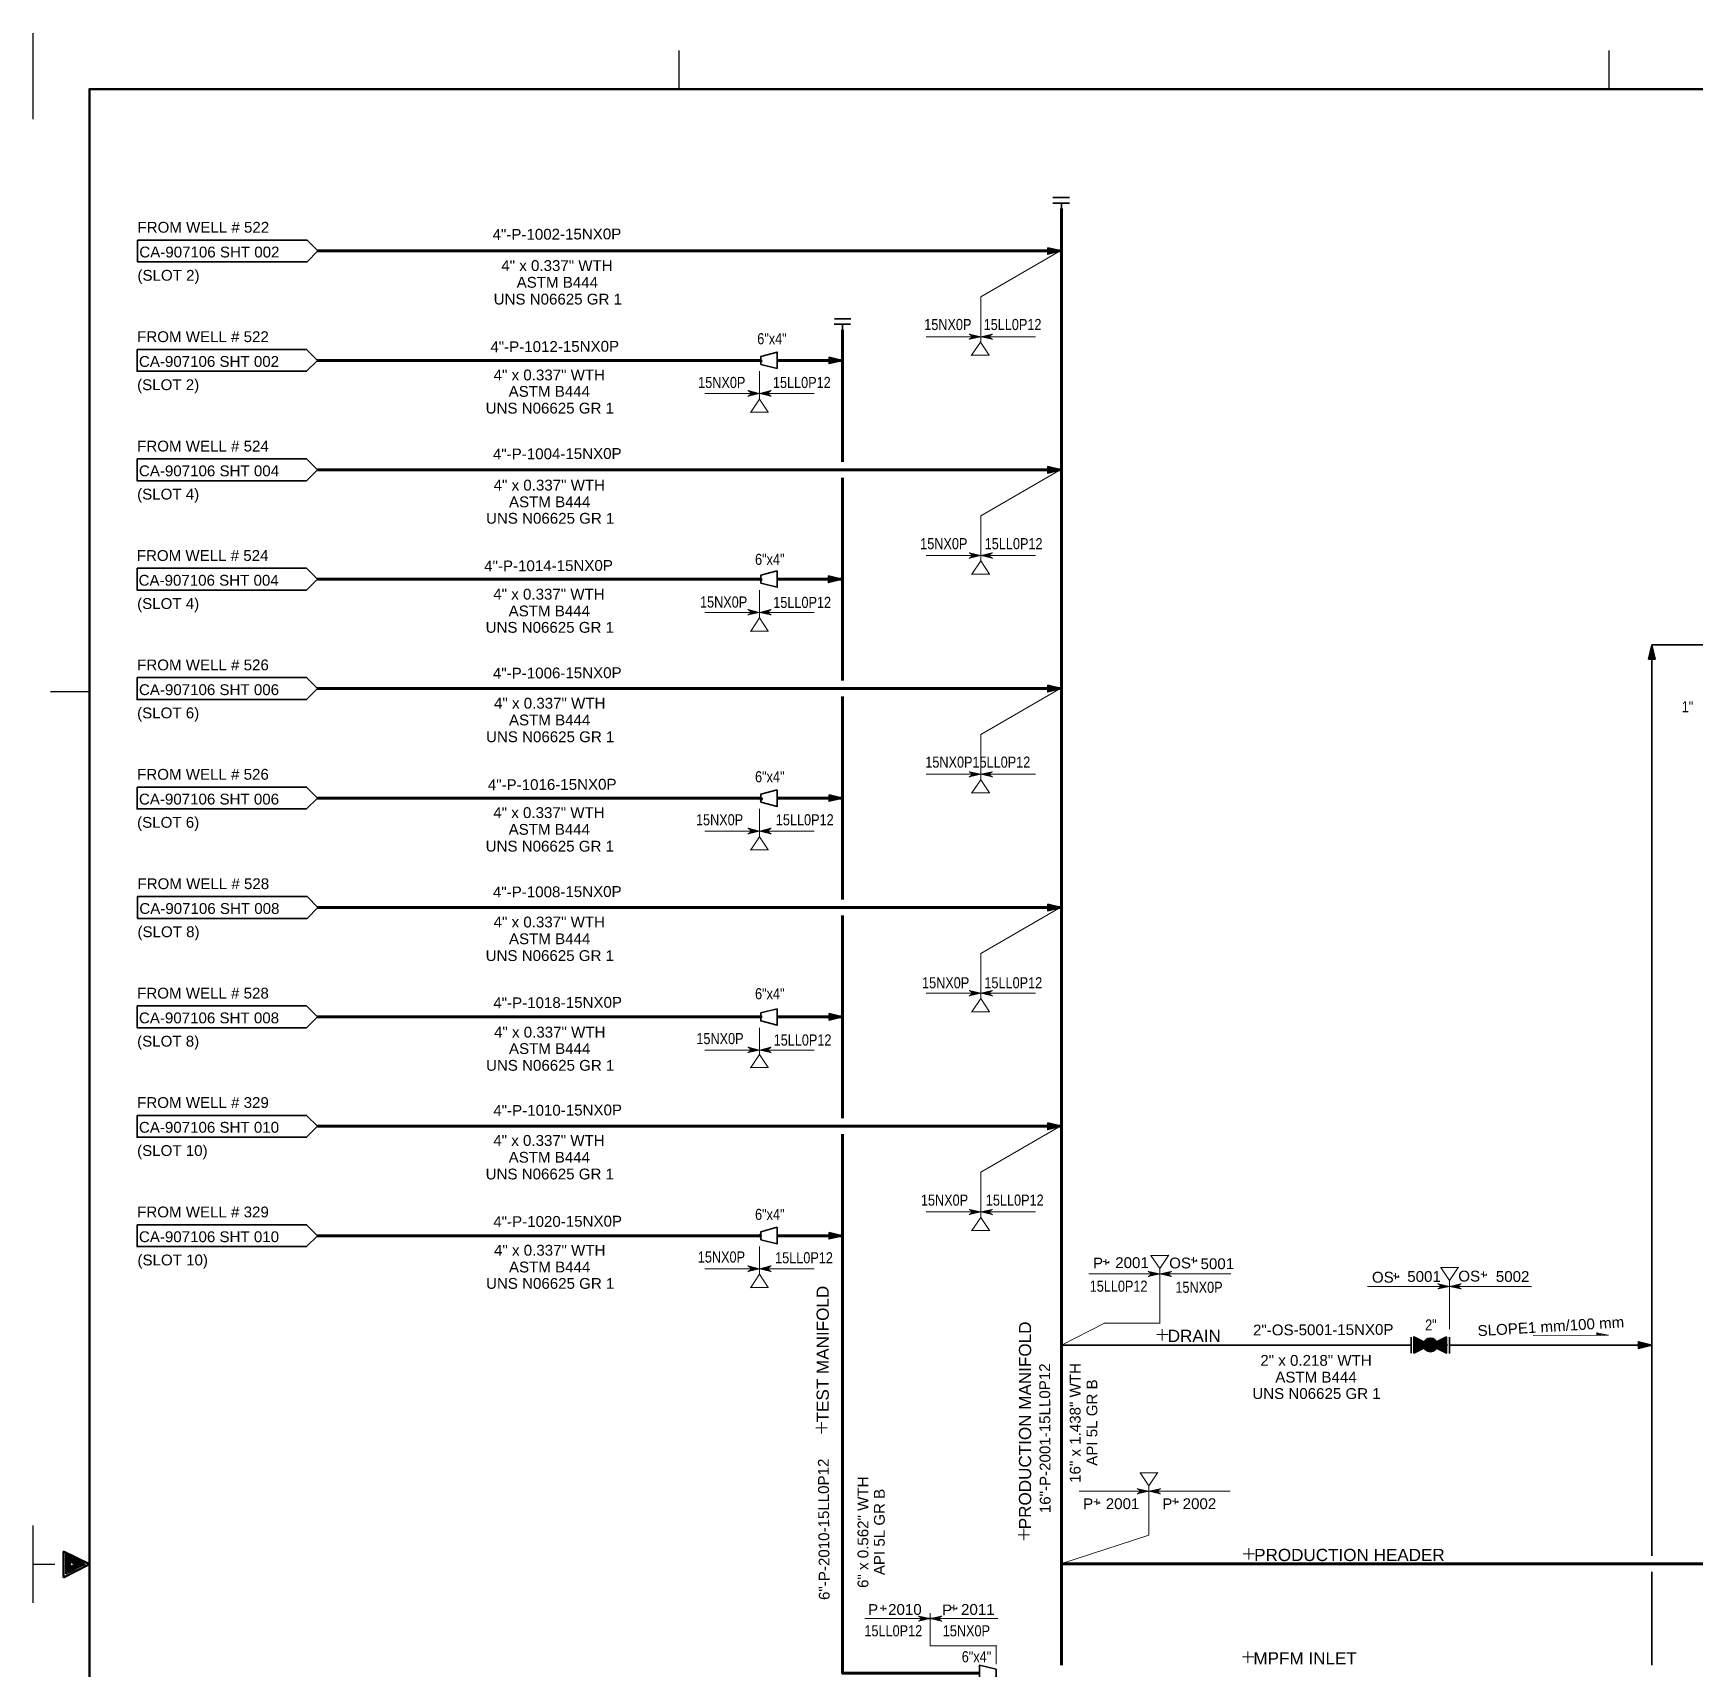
# Model space of a CAD drawing. Header units: millimetres. Extents: x 0 to 1016, y 0 to 711.
# Drawn here: x 0 to 385.9, y 331.4 to 711.1 of the extents above; entities that cross this region are included whole.
import ezdxf

# ---------------------------------------------------------------- set-up
doc = ezdxf.new("R2010")
doc.units = ezdxf.units.MM
for name, color, linetype in [('PDF_Geometry', 7, 'Continuous'), ('PDF_Solid Fills', 7, 'Continuous'), ('PDF_Text', 7, 'Continuous')]:
    doc.layers.add(name, color=color, linetype=linetype)
doc.styles.add('PDF Arial Narrow', font='ARIALN.TTF')
doc.styles.add('PDF Helvetica', font='arial.ttf')

msp = doc.modelspace()

# ---------------------------------------------------------------- hatches: boundary and pattern name
at = {"layer": 'PDF_Solid Fills', "transparency": 33554559}
for points in [[(323.1, 405.89), (320.64, 404.7), (320.64, 408.51), (323.1, 407.24), (322.93, 406.82), (322.93, 406.31)], [(323.1, 405.89), (322.93, 406.31), (322.93, 406.82), (323.1, 407.24), (324.45, 406.56)], [(323.1, 407.24), (323.35, 407.66), (323.77, 408), (324.28, 408.17), (324.7, 408.17), (325.21, 408), (325.64, 407.66), (325.89, 407.24), (324.45, 406.56)], [(323.26, 407.16), (323.1, 406.82), (323.1, 406.31), (323.26, 405.97), (323.94, 406.31), (323.86, 406.56), (323.94, 406.82)], [(325.89, 405.89), (325.64, 405.46), (325.21, 405.12), (324.7, 404.95), (324.28, 404.95), (323.77, 405.12), (323.35, 405.46), (323.1, 405.89), (324.45, 406.56)], [(325.04, 406.82), (324.79, 407.07), (324.45, 407.16), (324.2, 407.07), (323.94, 406.82), (323.26, 407.16), (323.6, 407.58), (324.03, 407.83), (324.45, 407.92), (324.96, 407.83), (325.38, 407.58), (325.72, 407.16)], [(323.94, 406.31), (324.2, 406.05), (324.45, 405.97), (324.79, 406.05), (325.04, 406.31), (325.72, 405.97), (325.38, 405.55), (324.96, 405.29), (324.45, 405.21), (324.03, 405.29), (323.6, 405.55), (323.26, 405.97)], [(325.04, 406.82), (324.45, 406.56), (323.94, 406.82), (324.2, 407.07), (324.45, 407.16), (324.79, 407.07)], [(324.45, 406.56), (323.94, 406.31), (324.2, 406.05), (324.45, 405.97), (324.79, 406.05), (325.04, 406.31)], [(325.89, 407.24), (326.06, 406.82), (326.06, 406.31), (325.89, 405.89), (324.45, 406.56)], [(325.72, 405.97), (325.89, 406.31), (325.89, 406.82), (325.72, 407.16), (325.04, 406.82), (325.13, 406.56), (325.04, 406.31)], [(325.89, 405.89), (328.26, 404.7), (328.26, 408.51), (325.89, 407.24), (326.06, 406.82), (326.06, 406.31)]]:
    msp.add_hatch(color=256, dxfattribs=at).paths.add_polyline_path(points)
at = {"layer": 'PDF_Solid Fills', "true_color": 0xffffff, "transparency": 33554559}
msp.add_hatch(color=7, dxfattribs=at).paths.add_polyline_path([(325.89, 405.89), (325.64, 405.46), (325.21, 405.12), (324.7, 404.95), (324.28, 404.95), (323.77, 405.12), (323.35, 405.46), (323.1, 405.89), (324.45, 406.56)])

# ---------------------------------------------------------------- linework, layer by layer
at = {"layer": 'PDF_Geometry', "lineweight": 25}
for points in [[(0, 691.13), (0, 711.12)], [(150.03, 698.16), (150.03, 707.14)], [(366.02, 698.16), (366.02, 707.14)], [(13.04, 558.2), (3.98, 558.2)], [(0, 346.7), (0, 364.65)], [(0, 355.68), (5, 355.68)]]:
    msp.add_lwpolyline(points, dxfattribs=at)
at = {"layer": 'PDF_Geometry', "lineweight": 50}
for points in [[(1002.98, 698.16), (13.04, 698.16), (13.04, 13.19), (1002.98, 13.19)], [(7.03, 352.63), (7.03, 358.64), (13.04, 355.68)], [(7.87, 353.98), (7.87, 357.37), (11.26, 355.68)], [(8.38, 354.75), (8.38, 356.69), (10.33, 355.68)], [(8.47, 355), (8.47, 356.35), (9.99, 355.68)]]:
    msp.add_lwpolyline(points, close=True, dxfattribs=at)
msp.add_lwpolyline([(193.98, 698.16), (196.52, 698.16)], dxfattribs=at)
at = {"layer": 'PDF_Geometry', "lineweight": 35}
for points in [[(240.63, 673.01), (236.82, 673.01)], [(240.63, 671.66), (236.82, 671.66)], [(238.77, 672.34), (238.77, 672.34)], [(238.77, 672.34), (238.77, 672.34)], [(238.77, 671.66), (238.77, 670.39)], [(238.77, 670.39), (238.77, 670.39)], [(238.77, 660.57), (238.77, 660.57)], [(186.1, 644.82), (189.91, 644.82)], [(189.83, 643.55), (186.02, 643.55)], [(187.96, 644.23), (187.96, 644.23)], [(187.96, 644.23), (187.96, 644.23)], [(187.96, 643.55), (187.96, 642.28)], [(187.96, 642.28), (187.96, 642.28)], [(169, 635.17), (169, 635.17)], [(172.81, 635.17), (172.81, 635.17)], [(187.96, 635.17), (187.96, 635.17)], [(238.77, 609.77), (238.77, 609.77)], [(169, 584.37), (169, 584.37)], [(172.81, 584.37), (172.81, 584.37)], [(187.96, 584.37), (187.96, 584.37)], [(375.93, 406.56), (372.8, 407.32), (372.8, 405.8), (375.93, 406.56), (375.93, 569.13), (388.29, 569.13)], [(238.77, 558.97), (238.77, 558.97)], [(169, 533.57), (169, 533.57)], [(172.81, 533.57), (172.81, 533.57)], [(187.96, 533.57), (187.96, 533.57)], [(238.77, 508.16), (238.77, 508.16)], [(169, 482.76), (169, 482.76)], [(172.81, 482.76), (172.81, 482.76)], [(188.05, 482.76), (187.96, 482.68), (187.88, 482.68), (187.88, 482.85), (187.96, 482.85), (188.13, 482.76)], [(187.96, 482.76), (187.96, 482.76)], [(238.77, 457.36), (238.77, 457.36)], [(169, 431.96), (169, 431.96)], [(172.81, 431.96), (172.81, 431.96)], [(188.05, 431.96), (187.96, 431.88), (187.88, 431.88), (187.88, 432.05), (187.96, 432.05), (188.13, 431.96)], [(187.96, 431.96), (187.96, 431.96)], [(320.05, 406.56), (318.78, 406.56), (238.77, 406.56)], [(238.77, 406.56), (238.77, 406.56)], [(238.77, 406.56), (238.77, 406.56)], [(318.78, 406.56), (318.78, 406.56)], [(320.05, 408.43), (320.05, 404.7)], [(320.72, 406.56), (320.72, 406.56)], [(328.34, 406.56), (328.34, 406.56)], [(328.94, 404.61), (328.94, 408.43)], [(328.94, 406.56), (330.21, 406.56), (375.93, 406.56), (375.93, 357.62)], [(330.21, 406.56), (330.21, 406.56)], [(375.93, 406.56), (375.93, 406.56)], [(238.77, 355.76), (238.77, 355.76)], [(375.93, 332.22), (375.93, 353.9)], [(206.42, 343.06), (208.28, 343.06), (210.15, 343.06)]]:
    msp.add_lwpolyline(points, dxfattribs=at)
at = {"layer": 'PDF_Geometry', "lineweight": 70}
for points in [[(66.13, 660.57), (238.77, 660.57), (238.77, 670.39)], [(238.77, 660.57), (238.77, 609.77)], [(187.96, 642.28), (187.96, 635.17)], [(169, 635.17), (66.04, 635.17)], [(187.96, 611.63), (187.96, 635.17), (172.81, 635.17)], [(66.04, 558.97), (238.77, 558.97), (238.77, 609.77), (66.04, 609.77)], [(172.81, 584.37), (187.96, 584.37), (187.96, 607.9)], [(66.04, 584.37), (169, 584.37)], [(187.96, 584.37), (187.96, 560.83)], [(187.96, 557.1), (187.96, 533.57)], [(238.77, 558.97), (238.77, 508.16)], [(66.04, 533.57), (169, 533.57)], [(172.81, 533.57), (187.96, 533.57), (187.96, 510.03)], [(66.13, 508.16), (238.77, 508.16), (238.77, 457.36), (66.04, 457.36)], [(172.81, 482.76), (187.96, 482.76), (187.96, 506.3)], [(66.04, 482.76), (169, 482.76)], [(187.96, 482.76), (187.96, 459.23)], [(172.81, 431.96), (187.96, 431.96), (187.96, 455.5)], [(238.77, 457.36), (238.77, 406.56), (238.77, 355.76)], [(66.04, 431.96), (169, 431.96)], [(187.96, 431.96), (187.96, 330.36), (219.8, 330.36)], [(238.77, 332.22), (238.77, 355.76), (403.87, 355.76), (441.97, 355.76), (441.97, 365.41)]]:
    msp.add_lwpolyline(points, dxfattribs=at)
at = {"layer": 'PDF_Geometry', "lineweight": 35}
for points in [[(24.22, 663.11), (63.59, 663.11), (66.13, 660.57), (63.59, 658.03), (24.22, 658.03)], [(235.63, 661.33), (235.63, 659.81), (238.77, 660.57)], [(238.85, 660.57), (238.77, 660.48), (238.68, 660.57), (238.77, 660.65)], [(238.93, 660.57), (238.77, 660.48), (238.68, 660.48), (238.68, 660.65), (238.77, 660.65)], [(24.13, 637.71), (63.5, 637.71), (66.04, 635.17), (63.5, 632.63), (24.13, 632.63)], [(172.81, 633.3), (172.81, 637.11), (169, 636.1), (169, 634.24)], [(169.25, 635.08), (169.17, 634.91), (169, 634.83), (168.83, 634.91), (168.74, 635.08), (168.83, 635.25), (169, 635.34), (169.17, 635.25)], [(169.08, 635.17), (169, 635.08), (168.91, 635.17), (169, 635.25)], [(184.83, 635.93), (184.83, 634.41), (187.96, 635.17)], [(188.05, 635.17), (187.96, 635.08), (187.88, 635.08), (187.88, 635.25), (187.96, 635.25)], [(188.05, 635.17), (187.96, 635.08), (187.88, 635.17), (187.96, 635.25)], [(24.13, 612.31), (63.5, 612.31), (66.04, 609.77), (63.5, 607.23), (24.13, 607.23)], [(235.63, 610.53), (235.63, 609), (238.77, 609.77)], [(238.85, 609.77), (238.77, 609.68), (238.68, 609.77), (238.77, 609.85)], [(238.93, 609.77), (238.77, 609.68), (238.68, 609.68), (238.68, 609.85), (238.77, 609.85)], [(24.13, 586.91), (63.5, 586.91), (66.04, 584.37), (63.5, 581.83), (24.13, 581.83)], [(169.25, 584.28), (169.17, 584.11), (169, 584.03), (168.83, 584.11), (168.74, 584.28), (168.83, 584.45), (169, 584.54), (169.17, 584.45)], [(169.08, 584.37), (169, 584.28), (168.91, 584.37), (169, 584.45)], [(172.81, 586.31), (172.81, 582.5), (169, 583.44), (169, 585.3)], [(184.66, 585.13), (184.66, 583.6), (187.79, 584.37)], [(188.05, 584.37), (187.96, 584.28), (187.88, 584.28), (187.88, 584.45), (187.96, 584.45)], [(188.05, 584.37), (187.96, 584.28), (187.88, 584.37), (187.96, 584.45)], [(375.17, 565.82), (376.69, 565.82), (375.93, 569.04)], [(24.13, 561.51), (63.5, 561.51), (66.04, 558.97), (63.5, 556.43), (24.13, 556.43)], [(235.63, 559.73), (235.63, 558.2), (238.77, 558.97)], [(238.93, 558.97), (238.77, 558.88), (238.68, 558.88), (238.68, 559.05), (238.77, 559.05)], [(238.85, 558.97), (238.77, 558.88), (238.68, 558.97), (238.77, 559.05)], [(24.13, 536.11), (63.5, 536.11), (66.04, 533.57), (63.5, 531.03), (24.13, 531.03)], [(169.34, 533.31), (169.25, 533.14), (169.08, 533.06), (168.91, 533.14), (168.83, 533.31), (168.91, 533.57), (169.25, 533.57)], [(169.08, 533.57), (169, 533.48), (168.91, 533.57), (169, 533.65)], [(172.81, 535.43), (172.81, 531.62), (169, 532.63), (169, 534.5)], [(184.83, 534.33), (184.83, 532.8), (187.96, 533.57)], [(188.05, 533.57), (187.96, 533.48), (187.88, 533.48), (187.88, 533.65), (187.96, 533.65)], [(188.05, 533.57), (187.96, 533.48), (187.88, 533.57), (187.96, 533.65)], [(24.22, 510.7), (63.59, 510.7), (66.13, 508.16), (63.59, 505.62), (24.22, 505.62)], [(235.63, 508.93), (235.63, 507.4), (238.77, 508.16)], [(238.93, 508.16), (238.77, 508.08), (238.68, 508.08), (238.68, 508.25), (238.77, 508.25)], [(238.85, 508.16), (238.77, 508.08), (238.68, 508.16), (238.77, 508.25)], [(24.13, 485.3), (63.5, 485.3), (66.04, 482.76), (63.5, 480.22), (24.13, 480.22)], [(169.17, 482.76), (169.17, 482.59), (168.91, 482.51), (168.74, 482.59), (168.66, 482.76), (168.74, 482.93), (168.91, 483.02), (169.17, 482.93)], [(169.08, 482.76), (169, 482.68), (168.91, 482.76), (169, 482.85)], [(172.81, 484.63), (172.81, 480.82), (169, 481.83), (169, 483.7)], [(184.83, 483.53), (184.83, 482), (187.96, 482.76)], [(188.05, 482.76), (187.96, 482.68), (187.88, 482.76), (187.96, 482.85)], [(24.13, 459.9), (63.5, 459.9), (66.04, 457.36), (63.5, 454.82), (24.13, 454.82)], [(235.63, 458.13), (235.63, 456.6), (238.77, 457.36)], [(238.85, 457.36), (238.77, 457.28), (238.68, 457.36), (238.77, 457.45)], [(238.93, 457.36), (238.77, 457.28), (238.68, 457.28), (238.68, 457.45), (238.77, 457.45)], [(24.13, 434.5), (63.5, 434.5), (66.04, 431.96), (63.5, 429.42), (24.13, 429.42)], [(169.08, 431.96), (169, 431.79), (168.83, 431.71), (168.66, 431.79), (168.58, 431.96), (168.66, 432.13), (168.83, 432.22), (169, 432.13)], [(172.81, 433.91), (172.81, 430.1), (169, 431.03), (169, 432.89)], [(184.83, 432.72), (184.83, 431.2), (187.96, 431.96)], [(169.08, 431.96), (169, 431.88), (168.91, 431.96), (169, 432.05)], [(188.05, 431.96), (187.96, 431.88), (187.88, 431.96), (187.96, 432.05)], [(238.85, 406.56), (238.77, 406.48), (238.68, 406.48), (238.68, 406.65), (238.77, 406.65)], [(238.85, 406.56), (238.77, 406.48), (238.68, 406.56), (238.77, 406.65)], [(328.26, 408.51), (320.64, 404.7), (320.64, 408.51), (328.26, 404.7)], [(328.43, 406.56), (328.34, 406.48), (328.18, 406.48), (328.18, 406.65), (328.34, 406.65)], [(7.54, 353.48), (7.54, 357.96), (12.02, 355.68)], [(8.21, 354.32), (8.21, 356.95), (10.67, 355.68)], [(238.85, 355.76), (238.77, 355.68), (238.68, 355.68), (238.68, 355.85), (238.77, 355.85)], [(238.85, 355.76), (238.77, 355.68), (238.68, 355.76), (238.77, 355.85)], [(219.8, 332.22), (219.8, 328.5), (223.61, 329.43), (223.61, 331.29)]]:
    msp.add_lwpolyline(points, close=True, dxfattribs=at)
at = {"layer": 'PDF_Geometry', "lineweight": 9}
for points in [[(220.05, 649.9), (238.68, 660.65), (238.77, 660.74)], [(220.05, 649.98), (220.05, 640.67), (222.68, 641.26), (222.76, 641.26)], [(207.35, 640.67), (220.14, 640.67), (220.05, 640.67), (217.43, 640.08)], [(220.05, 640.67), (217.43, 641.26), (217.34, 641.26)], [(218.19, 640.67), (217.43, 640.08), (217.34, 639.99)], [(217.43, 641.26), (218.19, 640.67), (218.28, 640.59)], [(232.75, 640.67), (219.97, 640.67), (220.05, 640.67), (222.68, 640.08)], [(220.05, 639.4), (220.05, 640.76)], [(222.68, 641.26), (221.83, 640.67), (221.75, 640.59)], [(221.83, 640.67), (222.68, 640.08), (222.76, 639.99)], [(219.97, 639.4), (217.94, 636.35), (217.85, 636.27)], [(222, 636.35), (219.97, 639.4), (219.88, 639.49)], [(217.94, 636.35), (222.09, 636.35)], [(168.66, 632.63), (168.66, 627.46), (166.04, 628.14), (165.95, 628.14)], [(155.96, 627.46), (168.74, 627.46), (168.66, 627.46), (166.04, 626.87)], [(166.88, 627.46), (166.04, 626.87), (165.95, 626.79)], [(166.04, 628.14), (166.88, 627.46), (166.97, 627.38)], [(166.54, 623.06), (166.63, 623.14), (168.66, 626.19), (168.66, 627.55)], [(181.36, 627.46), (168.58, 627.46), (168.66, 627.46), (171.28, 626.87)], [(170.69, 623.14), (168.66, 626.19), (168.58, 626.28)], [(168.66, 627.46), (171.28, 628.14), (171.37, 628.14)], [(171.28, 628.14), (170.52, 627.46), (170.44, 627.38)], [(170.52, 627.46), (171.28, 626.87), (171.37, 626.79)], [(166.63, 623.14), (170.78, 623.14)], [(220.05, 599.1), (238.68, 609.85), (238.77, 609.94)], [(220.05, 599.18), (220.05, 589.87), (222.68, 590.46), (222.76, 590.46)], [(220.05, 589.87), (217.43, 590.46), (217.34, 590.46)], [(217.43, 590.46), (218.19, 589.87), (218.28, 589.79)], [(222.68, 590.46), (221.83, 589.87), (221.75, 589.79)], [(207.35, 589.87), (220.14, 589.87), (220.05, 589.87), (217.43, 589.28)], [(218.19, 589.87), (217.43, 589.28), (217.34, 589.19)], [(217.94, 585.47), (218.02, 585.55), (220.05, 588.6), (220.05, 589.95)], [(232.75, 589.87), (219.97, 589.87), (220.05, 589.87), (222.68, 589.28)], [(222.09, 585.55), (220.05, 588.6), (219.97, 588.68)], [(221.83, 589.87), (222.68, 589.28), (222.76, 589.19)], [(218.02, 585.55), (222.17, 585.55)], [(168.66, 581.83), (168.66, 576.66), (166.04, 577.34), (165.95, 577.34)], [(155.96, 576.66), (168.74, 576.66), (168.66, 576.66), (166.04, 576.07)], [(166.88, 576.66), (166.04, 576.07), (165.95, 575.98)], [(166.04, 577.34), (166.88, 576.66), (166.97, 576.58)], [(166.54, 572.26), (166.63, 572.34), (168.66, 575.39), (168.66, 576.75)], [(181.36, 576.66), (168.58, 576.66), (168.66, 576.66), (171.28, 576.07)], [(170.69, 572.34), (168.66, 575.39), (168.58, 575.48)], [(168.66, 576.66), (171.28, 577.34), (171.37, 577.34)], [(171.28, 577.34), (170.52, 576.66), (170.44, 576.58)], [(170.52, 576.66), (171.28, 576.07), (171.37, 575.98)], [(166.63, 572.34), (170.78, 572.34)], [(220.05, 548.3), (238.68, 559.05), (238.77, 559.14)], [(220.05, 548.38), (220.05, 539.07), (222.68, 539.66), (222.76, 539.66)], [(207.35, 539.07), (220.14, 539.07), (220.05, 539.07), (217.43, 538.48)], [(220.05, 539.07), (217.43, 539.66), (217.34, 539.66)], [(218.19, 539.07), (217.43, 538.48), (217.34, 538.39)], [(217.43, 539.66), (218.19, 539.07), (218.28, 538.98)], [(217.94, 534.67), (218.02, 534.75), (220.05, 537.8), (220.05, 539.15)], [(232.75, 539.07), (219.97, 539.07), (220.05, 539.07), (222.68, 538.48)], [(222.09, 534.75), (220.05, 537.8), (219.97, 537.88)], [(222.68, 539.66), (221.83, 539.07), (221.75, 538.98)], [(221.83, 539.07), (222.68, 538.48), (222.76, 538.39)], [(218.02, 534.75), (222.17, 534.75)], [(168.66, 531.03), (168.66, 525.86), (166.04, 526.54), (165.95, 526.54)], [(155.96, 525.86), (168.74, 525.86), (168.66, 525.86), (166.04, 525.27)], [(166.88, 525.86), (166.04, 525.27), (165.95, 525.18)], [(166.04, 526.54), (166.88, 525.86), (166.97, 525.78)], [(166.54, 521.46), (166.63, 521.54), (168.66, 524.59), (168.66, 525.95)], [(181.36, 525.86), (168.58, 525.86), (168.66, 525.86), (171.28, 525.27)], [(168.66, 525.86), (171.28, 526.54), (171.37, 526.54)], [(171.28, 526.54), (170.52, 525.86), (170.44, 525.78)], [(170.52, 525.86), (171.28, 525.27), (171.37, 525.18)], [(166.63, 521.54), (170.78, 521.54)], [(170.69, 521.54), (168.66, 524.59), (168.58, 524.68)], [(220.05, 497.5), (238.68, 508.25), (238.77, 508.33)], [(220.05, 497.58), (220.05, 488.27), (222.68, 488.86), (222.76, 488.86)], [(207.35, 488.27), (220.14, 488.27), (220.05, 488.27), (217.43, 487.67)], [(220.05, 488.27), (217.43, 488.86), (217.34, 488.86)], [(218.19, 488.27), (217.43, 487.67), (217.34, 487.59)], [(217.43, 488.86), (218.19, 488.27), (218.28, 488.18)], [(217.94, 483.86), (218.02, 483.95), (220.05, 487), (220.05, 488.35)], [(232.75, 488.27), (219.97, 488.27), (220.05, 488.27), (222.68, 487.67)], [(222.09, 483.95), (220.05, 487), (219.97, 487.08)], [(222.68, 488.86), (221.83, 488.27), (221.75, 488.18)], [(221.83, 488.27), (222.68, 487.67), (222.76, 487.59)], [(218.02, 483.95), (222.17, 483.95)], [(168.66, 480.22), (168.66, 475.06), (166.04, 475.74), (165.95, 475.74)], [(155.96, 475.06), (168.74, 475.06), (168.66, 475.06), (166.04, 474.47)], [(166.88, 475.06), (166.04, 474.47), (165.95, 474.38)], [(166.04, 475.74), (166.88, 475.06), (166.97, 474.97)], [(181.36, 475.06), (168.58, 475.06), (168.66, 475.06), (171.28, 474.47)], [(168.66, 475.06), (171.28, 475.74), (171.37, 475.74)], [(168.66, 473.79), (168.66, 475.14)], [(171.28, 475.74), (170.52, 475.06), (170.44, 474.97)], [(170.52, 475.06), (171.28, 474.47), (171.37, 474.38)], [(168.66, 474.04), (166.63, 471), (166.54, 470.91)], [(166.63, 471), (170.78, 471)], [(170.69, 471), (168.66, 474.04), (168.58, 474.13)], [(220.05, 446.7), (238.68, 457.45), (238.77, 457.53)], [(220.05, 446.78), (220.05, 437.47), (222.68, 438.06), (222.76, 438.06)], [(207.35, 437.47), (220.14, 437.47), (220.05, 437.47), (217.43, 436.87)], [(220.05, 437.47), (217.43, 438.06), (217.34, 438.06)], [(218.19, 437.47), (217.43, 436.87), (217.34, 436.79)], [(217.43, 438.06), (218.19, 437.47), (218.28, 437.38)], [(217.94, 433.06), (218.02, 433.15), (220.05, 436.2), (220.05, 437.55)], [(232.75, 437.47), (219.97, 437.47), (220.05, 437.47), (222.68, 436.87)], [(222.09, 433.15), (220.05, 436.2), (219.97, 436.28)], [(222.68, 438.06), (221.83, 437.47), (221.75, 437.38)], [(221.83, 437.47), (222.68, 436.87), (222.76, 436.79)], [(218.02, 433.15), (222.17, 433.15)], [(168.66, 429.42), (168.66, 424.26), (166.04, 424.94), (165.95, 424.94)], [(166.04, 424.94), (166.88, 424.26), (166.97, 424.17)], [(168.66, 424.26), (171.28, 424.94), (171.37, 424.94)], [(171.28, 424.94), (170.52, 424.26), (170.44, 424.17)], [(263.66, 427.39), (259.51, 427.39)], [(259.59, 427.39), (261.63, 424.34), (261.71, 424.26)], [(263.74, 427.48), (263.66, 427.39), (261.63, 424.34), (261.63, 422.99)], [(330.97, 424.6), (326.82, 424.6)], [(326.91, 424.6), (328.94, 421.55), (329.02, 421.46)], [(328.94, 421.55), (330.97, 424.6), (331.05, 424.68)], [(155.96, 424.26), (168.74, 424.26), (168.66, 424.26), (166.04, 423.67)], [(166.88, 424.26), (166.04, 423.67), (165.95, 423.58)], [(166.54, 419.86), (166.63, 419.94), (168.66, 422.99), (168.66, 424.34)], [(181.36, 424.26), (168.58, 424.26), (168.66, 424.26), (171.28, 423.67)], [(170.69, 419.94), (168.66, 422.99), (168.58, 423.07)], [(170.52, 424.26), (171.28, 423.67), (171.37, 423.58)], [(245.12, 423.07), (261.71, 423.07), (261.63, 423.07), (259, 423.67)], [(259.76, 423.07), (259, 423.67), (258.92, 423.75)], [(261.63, 423.07), (259, 422.48), (258.92, 422.48)], [(259, 422.48), (259.76, 423.07), (259.85, 423.16)], [(278.14, 423.07), (261.54, 423.07), (261.63, 423.07), (264.25, 423.67)], [(261.63, 411.56), (261.63, 423.07), (264.25, 422.48), (264.34, 422.48)], [(264.25, 422.48), (263.49, 423.07), (263.4, 423.16)], [(263.49, 423.07), (264.25, 423.67), (264.34, 423.75)], [(309.89, 420.19), (329.02, 420.19), (328.94, 420.19), (326.31, 420.79)], [(327.07, 420.19), (326.31, 420.79), (326.23, 420.87)], [(347.99, 420.19), (328.85, 420.19), (328.94, 420.19), (331.56, 420.79)], [(328.94, 421.46), (328.94, 420.11)], [(330.8, 420.19), (331.56, 420.79), (331.65, 420.87)], [(166.63, 419.94), (170.78, 419.94)], [(328.94, 420.19), (326.31, 419.6), (326.23, 419.6)], [(326.31, 419.6), (327.07, 420.19), (327.16, 420.28)], [(328.94, 410.29), (328.94, 420.19), (331.56, 419.6), (331.65, 419.6)], [(331.56, 419.6), (330.8, 420.19), (330.72, 420.28)], [(238.77, 406.56), (248.76, 411.64), (248.84, 411.73)], [(248.93, 411.64), (261.71, 411.64)], [(365.77, 408.85), (363.14, 409.44), (363.06, 409.44)], [(363.14, 409.44), (363.91, 408.85), (363.99, 408.76)], [(238.85, 406.48), (238.68, 406.48), (238.77, 406.56), (238.85, 406.48), (238.93, 406.39)], [(348.33, 408.76), (365.77, 408.85), (365.85, 408.85)], [(261.12, 376.93), (256.97, 376.93)], [(257.05, 376.93), (259.09, 373.88), (259.17, 373.8)], [(261.2, 377.01), (261.12, 376.93), (259.09, 373.88), (259.09, 372.53)], [(238.77, 355.85), (238.85, 355.85), (259.09, 362.45), (259.09, 372.61), (261.71, 372.02), (261.8, 372.02)], [(242.91, 372.61), (259.17, 372.61), (259.09, 372.61), (256.46, 373.2)], [(257.31, 372.61), (256.46, 373.2), (256.38, 373.29)], [(259.09, 372.61), (256.46, 372.02), (256.38, 372.02)], [(256.46, 372.02), (257.31, 372.61), (257.39, 372.69)], [(277.97, 372.61), (259, 372.61), (259.09, 372.61), (261.71, 373.2)], [(261.71, 372.02), (260.95, 372.61), (260.86, 372.69)], [(260.95, 372.61), (261.71, 373.2), (261.8, 373.29)], [(193.13, 343.06), (208.37, 343.06), (208.28, 343.06), (205.66, 343.65)], [(206.42, 343.06), (205.66, 343.65), (205.58, 343.74)], [(224.03, 343.06), (208.2, 343.06), (208.28, 343.06), (210.91, 343.65)], [(208.28, 344.33), (208.28, 342.98)], [(210.15, 343.06), (210.91, 343.65), (210.99, 343.74)], [(208.28, 343.06), (205.66, 342.47), (205.58, 342.47)], [(205.66, 342.47), (206.42, 343.06), (206.51, 343.15)], [(208.28, 336.63), (208.28, 343.06), (210.91, 342.47), (210.99, 342.47)], [(210.91, 342.47), (210.15, 343.06), (210.06, 343.15)], [(208.28, 336.71), (223.78, 336.71)], [(223.61, 336.71), (223.61, 332.48)]]:
    msp.add_lwpolyline(points, dxfattribs=at)
at = {"layer": 'PDF_Geometry', "color": 7, "lineweight": 9, "true_color": 0xffffff}
for points in [[(248.5, 425.95), (249.18, 425.95)], [(249.1, 426.54), (249.1, 425.19)], [(249.69, 425.95), (249.86, 425.95)], [(268.91, 426.37), (269.58, 426.37)], [(269.5, 426.97), (269.5, 425.61)], [(270.09, 426.37), (270.26, 426.37)], [(315.81, 422.65), (316.49, 422.65)], [(316.41, 423.24), (316.41, 421.89)], [(317, 422.65), (317.17, 422.65)], [(336.22, 422.99), (336.9, 422.99)], [(336.81, 423.67), (336.81, 422.31)], [(337.4, 422.99), (337.57, 422.99)], [(262.22, 410.29), (262.22, 407.66)], [(260.95, 409.02), (263.57, 409.02)], [(181.78, 387.34), (184.41, 387.34)], [(183.05, 386.07), (183.05, 388.7)], [(246.98, 370.83), (246.98, 369.48)], [(265.18, 371), (265.18, 369.65)], [(246.3, 370.15), (247.06, 370.15)], [(247.57, 370.15), (247.57, 370.24)], [(264.59, 370.32), (265.27, 370.32)], [(265.77, 370.32), (265.94, 370.32)], [(230.04, 361.26), (230.04, 363.89)], [(228.77, 362.53), (231.4, 362.53)], [(282.29, 359.4), (282.29, 356.78)], [(281.02, 358.13), (283.64, 358.13)], [(196.69, 345.52), (197.45, 345.52)], [(197.36, 346.19), (197.36, 344.84)], [(197.96, 345.52), (197.96, 345.6)], [(213.2, 345.6), (213.87, 345.6)], [(213.79, 346.28), (213.79, 344.92)], [(214.38, 345.6), (214.55, 345.6)], [(280.85, 334.17), (283.47, 334.17)], [(282.12, 335.44), (282.12, 332.82)]]:
    msp.add_lwpolyline(points, dxfattribs=at)
at = {"layer": 'PDF_Geometry', "lineweight": 18}
for points in [[(363.14, 409.44), (363.14, 408.85)], [(363.14, 409.19), (363.57, 408.85)], [(363.65, 409.1), (365.18, 408.93)]]:
    msp.add_lwpolyline(points, dxfattribs=at)
at = {"layer": 'PDF_Geometry', "lineweight": 35}
msp.add_circle((324.47, 406.61), 1.59, dxfattribs=at)
at = {"layer": 'PDF_Solid Fills', "lineweight": 35, "transparency": 33554559}
for points in [[(238.77, 660.57), (235.63, 661.33), (235.63, 659.81)], [(187.96, 635.17), (184.83, 635.93), (184.83, 634.41)], [(238.77, 609.77), (235.63, 610.53), (235.63, 609)], [(187.79, 584.37), (184.66, 585.13), (184.66, 583.6)], [(375.93, 569.04), (375.17, 565.82), (376.69, 565.82)], [(238.77, 558.97), (235.63, 559.73), (235.63, 558.2)], [(187.96, 533.57), (184.83, 534.33), (184.83, 532.8)], [(238.77, 508.16), (235.63, 508.93), (235.63, 507.4)], [(187.96, 482.76), (184.83, 483.53), (184.83, 482)], [(238.77, 457.36), (235.63, 458.13), (235.63, 456.6)], [(324.45, 406.56), (323.94, 406.31), (323.94, 406.82), (323.86, 406.56)], [(325.04, 406.82), (324.45, 406.56), (325.13, 406.56), (325.04, 406.31)], [(375.93, 406.56), (372.8, 407.32), (372.8, 405.8)]]:
    msp.add_solid(points, dxfattribs=at)
at = {"layer": 'PDF_Solid Fills', "lineweight": 9, "transparency": 33554559}
for points in [[(220.05, 640.67), (217.43, 641.26), (217.43, 640.08), (218.19, 640.67)], [(220.05, 640.67), (222.68, 641.26), (222.68, 640.08), (221.83, 640.67)], [(166.04, 626.87), (168.66, 627.46), (166.88, 627.46), (166.04, 628.14)], [(171.28, 626.87), (168.66, 627.46), (170.52, 627.46), (171.28, 628.14)], [(220.05, 589.87), (217.43, 590.46), (217.43, 589.28), (218.19, 589.87)], [(220.05, 589.87), (222.68, 590.46), (222.68, 589.28), (221.83, 589.87)], [(166.04, 576.07), (168.66, 576.66), (166.88, 576.66), (166.04, 577.34)], [(171.28, 576.07), (168.66, 576.66), (170.52, 576.66), (171.28, 577.34)], [(220.05, 539.07), (217.43, 539.66), (217.43, 538.48), (218.19, 539.07)], [(220.05, 539.07), (222.68, 539.66), (222.68, 538.48), (221.83, 539.07)], [(166.04, 525.27), (168.66, 525.86), (166.88, 525.86), (166.04, 526.54)], [(171.28, 525.27), (168.66, 525.86), (170.52, 525.86), (171.28, 526.54)], [(220.05, 488.27), (217.43, 488.86), (217.43, 487.67), (218.19, 488.27)], [(220.05, 488.27), (222.68, 488.86), (222.68, 487.67), (221.83, 488.27)], [(166.04, 474.47), (168.66, 475.06), (166.88, 475.06), (166.04, 475.74)], [(171.28, 474.47), (168.66, 475.06), (170.52, 475.06), (171.28, 475.74)], [(220.05, 437.47), (217.43, 438.06), (217.43, 436.87), (218.19, 437.47)], [(220.05, 437.47), (222.68, 438.06), (222.68, 436.87), (221.83, 437.47)], [(187.96, 431.96), (184.83, 432.72), (184.83, 431.2)], [(166.04, 423.67), (168.66, 424.26), (166.88, 424.26), (166.04, 424.94)], [(171.28, 423.67), (168.66, 424.26), (170.52, 424.26), (171.28, 424.94)], [(259, 423.67), (261.63, 423.07), (259.76, 423.07), (259, 422.48)], [(264.25, 423.67), (261.63, 423.07), (263.49, 423.07), (264.25, 422.48)], [(326.31, 420.79), (328.94, 420.19), (327.07, 420.19), (326.31, 419.6)], [(331.56, 420.79), (328.94, 420.19), (330.8, 420.19), (331.56, 419.6)], [(259.09, 372.61), (256.46, 372.02), (256.46, 373.2), (257.31, 372.61)], [(259.09, 372.61), (261.71, 372.02), (261.71, 373.2), (260.95, 372.61)], [(208.28, 343.06), (205.66, 342.47), (205.66, 343.65), (206.42, 343.06)], [(208.28, 343.06), (210.91, 342.47), (210.91, 343.65), (210.15, 343.06)]]:
    msp.add_solid(points, dxfattribs=at)
at = {"layer": 'PDF_Solid Fills', "color": 7, "lineweight": 35, "true_color": 0xffffff, "transparency": 33554559}
msp.add_solid([(324.45, 406.56), (323.94, 406.31), (323.94, 406.82), (323.86, 406.56)], dxfattribs=at)

# ---------------------------------------------------------------- texts
at = {"layer": 'PDF_Text', "attachment_point": 4}
for s, insert, char_height, style in [('FROM WELL # 522', (24.21, 666.05), 2.5098, 'PDF Helvetica'), ('CA-907106 SHT 002', (24.64, 660.3), 2.5098, 'PDF Helvetica'), ('(SLOT 2)', (24.21, 654.54), 2.51, 'PDF Helvetica'), ('4" x 0.337" WTH', (108.71, 657.16), 2.5098, 'PDF Helvetica'), ('ASTM B444', (112.27, 653.27), 2.51, 'PDF Helvetica'), ('UNS N06625 GR 1', (106.93, 649.37), 2.5098, 'PDF Helvetica'), ('15NX0P', (206.93, 643.48), 2.569, 'PDF Arial Narrow'), ('15LL0P12', (220.73, 643.48), 2.569, 'PDF Arial Narrow'), ('FROM WELL # 522', (24.13, 640.65), 2.5098, 'PDF Helvetica'), ('6"x4"', (168.15, 640.18), 2.569, 'PDF Arial Narrow'), ('CA-907106 SHT 002', (24.55, 634.9), 2.5098, 'PDF Helvetica'), ('4" x 0.337" WTH', (106.93, 631.76), 2.5098, 'PDF Helvetica'), ('(SLOT 2)', (24.13, 629.14), 2.51, 'PDF Helvetica'), ('ASTM B444', (110.41, 627.95), 2.51, 'PDF Helvetica'), ('15NX0P', (154.43, 630.02), 2.569, 'PDF Arial Narrow'), ('15LL0P12', (171.79, 630.02), 2.569, 'PDF Arial Narrow'), ('UNS N06625 GR 1', (105.07, 624.06), 2.5098, 'PDF Helvetica'), ('FROM WELL # 524', (24.13, 615.25), 2.5098, 'PDF Helvetica'), ('CA-907106 SHT 004', (24.55, 609.5), 2.5098, 'PDF Helvetica'), ('4" x 0.337" WTH', (106.93, 606.19), 2.5098, 'PDF Helvetica'), ('(SLOT 4)', (24.13, 603.74), 2.51, 'PDF Helvetica'), ('ASTM B444', (110.49, 602.3), 2.51, 'PDF Helvetica'), ('UNS N06625 GR 1', (105.16, 598.49), 2.5098, 'PDF Helvetica'), ('FROM WELL # 524', (24.05, 589.85), 2.5098, 'PDF Helvetica'), ('15NX0P', (205.99, 592.6), 2.569, 'PDF Arial Narrow'), ('15LL0P12', (220.98, 592.6), 2.569, 'PDF Arial Narrow'), ('6"x4"', (167.64, 588.96), 2.569, 'PDF Arial Narrow'), ('CA-907106 SHT 004', (24.47, 584.1), 2.5098, 'PDF Helvetica'), ('(SLOT 4)', (24.13, 578.34), 2.51, 'PDF Helvetica'), ('4" x 0.337" WTH', (106.85, 580.88), 2.5098, 'PDF Helvetica'), ('15NX0P', (154.86, 579.05), 2.569, 'PDF Arial Narrow'), ('15LL0P12', (171.87, 578.97), 2.569, 'PDF Arial Narrow'), ('ASTM B444', (110.41, 576.98), 2.51, 'PDF Helvetica'), ('UNS N06625 GR 1', (105.07, 573.17), 2.5098, 'PDF Helvetica'), ('FROM WELL # 526', (24.13, 564.45), 2.5098, 'PDF Helvetica'), ('CA-907106 SHT 006', (24.55, 558.7), 2.5098, 'PDF Helvetica'), ('4" x 0.337" WTH', (107.02, 555.56), 2.5098, 'PDF Helvetica'), ('1"', (382.86, 554.75), 2.569, 'PDF Arial Narrow'), ('(SLOT 6)', (24.13, 552.94), 2.51, 'PDF Helvetica'), ('ASTM B444', (110.49, 551.67), 2.51, 'PDF Helvetica'), ('UNS N06625 GR 1', (105.16, 547.77), 2.5098, 'PDF Helvetica'), ('FROM WELL # 526', (24.13, 539.05), 2.5098, 'PDF Helvetica'), ('15NX0P15LL0P12', (207.18, 541.88), 2.5691, 'PDF Arial Narrow'), ('6"x4"', (167.64, 538.49), 2.569, 'PDF Arial Narrow'), ('CA-907106 SHT 006', (24.55, 533.3), 2.5098, 'PDF Helvetica'), ('(SLOT 6)', (24.13, 527.54), 2.51, 'PDF Helvetica'), ('4" x 0.337" WTH', (106.85, 530.16), 2.5098, 'PDF Helvetica'), ('15NX0P', (153.92, 528.5), 2.569, 'PDF Arial Narrow'), ('15LL0P12', (172.47, 528.5), 2.569, 'PDF Arial Narrow'), ('ASTM B444', (110.41, 526.27), 2.51, 'PDF Helvetica'), ('UNS N06625 GR 1', (105.07, 522.37), 2.5098, 'PDF Helvetica'), ('FROM WELL # 528', (24.21, 513.65), 2.5098, 'PDF Helvetica'), ('CA-907106 SHT 008', (24.64, 507.9), 2.5098, 'PDF Helvetica'), ('4" x 0.337" WTH', (106.93, 504.76), 2.5098, 'PDF Helvetica'), ('(SLOT 8)', (24.21, 502.14), 2.51, 'PDF Helvetica'), ('ASTM B444', (110.49, 500.87), 2.51, 'PDF Helvetica'), ('UNS N06625 GR 1', (105.07, 496.97), 2.5098, 'PDF Helvetica'), ('15NX0P', (206.42, 490.66), 2.569, 'PDF Arial Narrow'), ('15LL0P12', (220.9, 490.66), 2.569, 'PDF Arial Narrow'), ('FROM WELL # 528', (24.13, 488.25), 2.5098, 'PDF Helvetica'), ('6"x4"', (167.64, 488.12), 2.569, 'PDF Arial Narrow'), ('CA-907106 SHT 008', (24.55, 482.5), 2.5098, 'PDF Helvetica'), ('(SLOT 8)', (24.13, 476.74), 2.51, 'PDF Helvetica'), ('4" x 0.337" WTH', (107.02, 479.19), 2.5098, 'PDF Helvetica'), ('15NX0P', (154.01, 477.7), 2.569, 'PDF Arial Narrow'), ('15LL0P12', (171.96, 477.37), 2.569, 'PDF Arial Narrow'), ('ASTM B444', (110.49, 475.38), 2.51, 'PDF Helvetica'), ('UNS N06625 GR 1', (105.16, 471.49), 2.5098, 'PDF Helvetica'), ('FROM WELL # 329', (24.13, 462.85), 2.5098, 'PDF Helvetica'), ('CA-907106 SHT 010', (24.55, 457.1), 2.5098, 'PDF Helvetica'), ('4" x 0.337" WTH', (106.85, 454.05), 2.5098, 'PDF Helvetica'), ('(SLOT 10)', (24.13, 451.34), 2.51, 'PDF Helvetica'), ('ASTM B444', (110.41, 450.15), 2.51, 'PDF Helvetica'), ('UNS N06625 GR 1', (105.07, 446.26), 2.5098, 'PDF Helvetica'), ('15NX0P', (206.16, 440.2), 2.569, 'PDF Arial Narrow'), ('15LL0P12', (221.24, 440.2), 2.569, 'PDF Arial Narrow'), ('FROM WELL # 329', (24.13, 437.45), 2.5098, 'PDF Helvetica'), ('6"x4"', (167.64, 436.89), 2.569, 'PDF Arial Narrow'), ('CA-907106 SHT 010', (24.55, 431.7), 2.5098, 'PDF Helvetica'), ('4" x 0.337" WTH', (107.02, 428.56), 2.5098, 'PDF Helvetica'), ('15NX0P', (154.35, 426.99), 2.569, 'PDF Arial Narrow'), ('(SLOT 10)', (24.21, 425.94), 2.51, 'PDF Helvetica'), ('ASTM B444', (110.49, 424.67), 2.51, 'PDF Helvetica'), ('15LL0P12', (172.3, 426.82), 2.569, 'PDF Arial Narrow'), ('P', (246.13, 425.6), 2.51, 'PDF Helvetica'), ('-', (249.09, 425.97), 2.57, 'PDF Arial Narrow'), ('2001', (251.29, 425.68), 2.51, 'PDF Helvetica'), ('OS', (263.82, 425.6), 2.51, 'PDF Helvetica'), ('-', (269.49, 426.4), 2.57, 'PDF Arial Narrow'), ('5001', (271.1, 425.43), 2.51, 'PDF Helvetica'), ('UNS N06625 GR 1', (105.16, 420.86), 2.5098, 'PDF Helvetica'), ('15LL0P12', (245.36, 420.22), 2.569, 'PDF Arial Narrow'), ('15NX0P', (265.26, 419.96), 2.569, 'PDF Arial Narrow'), ('OS', (310.9, 422.3), 2.51, 'PDF Helvetica'), ('-', (316.4, 422.67), 2.57, 'PDF Arial Narrow'), ('5001', (319.11, 422.47), 2.51, 'PDF Helvetica'), ('OS', (330.96, 422.55), 2.51, 'PDF Helvetica'), ('-', (336.8, 423.09), 2.57, 'PDF Arial Narrow'), ('5002', (339.68, 422.47), 2.51, 'PDF Helvetica'), ('DRAIN', (263.48, 408.7), 2.837, 'PDF Helvetica'), ('2"', (323.26, 411.24), 2.569, 'PDF Arial Narrow'), ('2" x 0.218" WTH', (284.99, 402.99), 2.5098, 'PDF Helvetica'), ('ASTM B444', (288.46, 399.1), 2.51, 'PDF Helvetica'), ('UNS N06625 GR 1', (283.13, 395.29), 2.5098, 'PDF Helvetica'), ('P', (243.84, 369.72), 2.51, 'PDF Helvetica'), ('2001', (249.09, 369.72), 2.51, 'PDF Helvetica'), ('P', (262.21, 369.72), 2.51, 'PDF Helvetica'), ('2002', (266.95, 369.72), 2.51, 'PDF Helvetica'), ('-', (246.97, 370.18), 2.57, 'PDF Arial Narrow'), ('-', (265.18, 370.43), 2.57, 'PDF Arial Narrow'), ('PRODUCTION HEADER', (283.55, 357.82), 2.8373, 'PDF Helvetica'), ('P', (193.89, 345.17), 2.51, 'PDF Helvetica'), ('-', (197.36, 345.62), 2.57, 'PDF Arial Narrow'), ('2010', (198.54, 345.17), 2.51, 'PDF Helvetica'), ('P', (211.07, 345.08), 2.51, 'PDF Helvetica'), ('-', (213.78, 345.62), 2.57, 'PDF Arial Narrow'), ('2011', (215.48, 345.17), 2.51, 'PDF Helvetica'), ('15LL0P12', (193.04, 340.21), 2.569, 'PDF Arial Narrow'), ('15NX0P', (211.24, 340.21), 2.569, 'PDF Arial Narrow'), ('6"x4"', (215.65, 334.19), 2.569, 'PDF Arial Narrow'), ('MPFM INLET', (283.38, 333.85), 2.837, 'PDF Helvetica')]:
    msp.add_mtext(s, dxfattribs=dict(at, insert=insert, char_height=char_height, style=style))
at = {"layer": 'PDF_Text', "attachment_point": 4, "style": 'PDF Helvetica'}
for s, insert, char_height, rotation in [('4"-P-1002-15NX0P', (106.68, 664.37), 2.5098, 0.2831), ('4"-P-1012-15NX0P', (106.17, 638.29), 2.5098, 0.2831), ('4"-P-1004-15NX0P', (106.76, 613.4), 2.5098, 0.2831), ('4"-P-1014-15NX0P', (104.73, 587.41), 2.5098, 0.2823), ('4"-P-1006-15NX0P', (106.76, 562.51), 2.5098, 0.2823), ('4"-P-1016-15NX0P', (105.58, 536.61), 2.5098, 0.2823), ('4"-P-1008-15NX0P', (106.76, 511.71), 2.5098, 0.2823), ('4"-P-1018-15NX0P', (106.85, 485.98), 2.5098, 0.2831), ('4"-P-1010-15NX0P', (106.85, 461), 2.5098, 0.2831), ('4"-P-1020-15NX0P', (106.85, 435.18), 2.5098, 0.2831), ('TEST MANIFOLD', (183.37, 388.62), 2.8373, 90), ('PRODUCTION MANIFOLD', (230.36, 363.81), 2.8373, 90), ('2"-OS-5001-15NX0P', (283.29, 410.03), 2.5098, 0.2591), ('SLOPE1 mm/100 mm', (335.45, 409.85), 2.5098, 3.4976), ('16"-P-2001-15LL0P12', (235.05, 367.54), 2.5098, 90.2426), ('16" x 1.438" WTH', (242, 374.57), 2.5098, 90), ('API 5L GR B', (245.89, 378.54), 2.5098, 90), ('6"-P-2010-15LL0P12', (183.74, 347.39), 2.5098, 90.402), ('6" x 0.562" WTH', (192.72, 350.18), 2.5098, 90), ('API 5L GR B', (196.53, 353.14), 2.5098, 90)]:
    msp.add_mtext(s, dxfattribs=dict(at, insert=insert, char_height=char_height, rotation=rotation))

doc.saveas('drawing.dxf')
